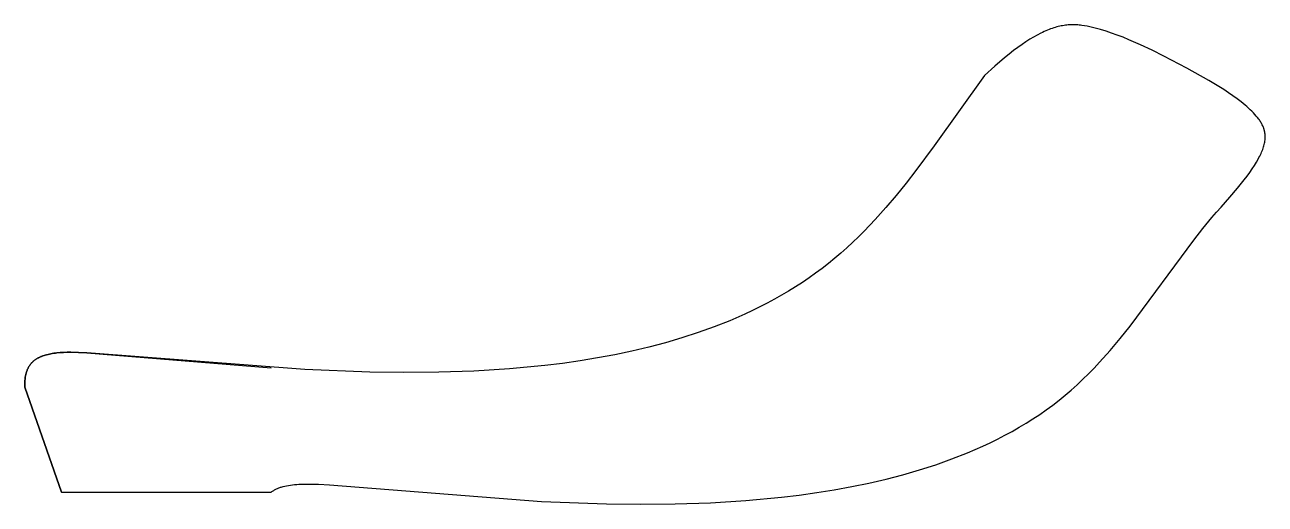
# Model space of a CAD drawing. Header units: inches. Extents: x 9.6 to 36.7, y -46.7 to -36.2.
import ezdxf

# ---------------------------------------------------------------- set-up
doc = ezdxf.new("R2010")
doc.units = ezdxf.units.IN
doc.header["$MEASUREMENT"] = 0
doc.layers.add('Default', color=7, linetype='Continuous', true_color=0x000000)

msp = doc.modelspace()

# ---------------------------------------------------------------- linework, layer by layer
at = {"layer": 'Default'}
msp.add_lwpolyline([(10.384, -46.45), (14.974, -46.45), (14.987, -46.44), (15.001, -46.43), (15.015, -46.421), (15.029, -46.412), (15.044, -46.403), (15.06, -46.395), (15.075, -46.387), (15.091, -46.379), (15.108, -46.372), (15.124, -46.365), (15.141, -46.358), (15.159, -46.351), (15.177, -46.345), (15.195, -46.339), (15.213, -46.334), (15.232, -46.328), (15.271, -46.319), (15.311, -46.31), (15.353, -46.302), (15.395, -46.295), (15.44, -46.29), (15.485, -46.285), (15.532, -46.281), (15.58, -46.278), (15.68, -46.274), (15.784, -46.273), (15.894, -46.275), (16.008, -46.278), (16.249, -46.292), (20.894, -46.653), (22.313, -46.706), (23.057, -46.714), (23.817, -46.708), (24.588, -46.682), (25.366, -46.634), (26.144, -46.562), (26.532, -46.515), (26.918, -46.462), (27.302, -46.4), (27.683, -46.33), (28.061, -46.252), (28.434, -46.166), (28.803, -46.07), (29.166, -45.965), (29.523, -45.85), (29.873, -45.725), (30.216, -45.59), (30.384, -45.519), (30.551, -45.445), (30.715, -45.368), (30.877, -45.288), (31.037, -45.205), (31.194, -45.12), (31.349, -45.031), (31.501, -44.94), (31.651, -44.846), (31.798, -44.749), (31.942, -44.648), (32.083, -44.545), (32.221, -44.438), (32.357, -44.328), (32.489, -44.215), (32.618, -44.099), (32.745, -43.98), (32.868, -43.859), (32.99, -43.735), (33.108, -43.609), (33.339, -43.351), (33.561, -43.086), (33.777, -42.817), (35.173, -40.931), (35.369, -40.681), (35.568, -40.441), (35.668, -40.325), (35.77, -40.212), (35.962, -39.996), (36.13, -39.797), (36.275, -39.616), (36.339, -39.531), (36.397, -39.45), (36.451, -39.373), (36.499, -39.299), (36.542, -39.228), (36.581, -39.16), (36.598, -39.128), (36.615, -39.096), (36.63, -39.065), (36.644, -39.034), (36.657, -39.005), (36.669, -38.976), (36.68, -38.947), (36.69, -38.919), (36.698, -38.892), (36.706, -38.866), (36.713, -38.84), (36.719, -38.814), (36.724, -38.789), (36.728, -38.765), (36.731, -38.741), (36.732, -38.729), (36.733, -38.717), (36.734, -38.706), (36.735, -38.695), (36.735, -38.683), (36.735, -38.672), (36.735, -38.661), (36.735, -38.65), (36.734, -38.639), (36.734, -38.628), (36.733, -38.618), (36.732, -38.607), (36.73, -38.596), (36.729, -38.586), (36.727, -38.576), (36.725, -38.565), (36.723, -38.555), (36.721, -38.545), (36.719, -38.535), (36.716, -38.525), (36.713, -38.515), (36.71, -38.506), (36.707, -38.496), (36.704, -38.486), (36.697, -38.467), (36.689, -38.448), (36.681, -38.43), (36.672, -38.411), (36.663, -38.393), (36.652, -38.375), (36.642, -38.357), (36.631, -38.339), (36.619, -38.322), (36.607, -38.304), (36.594, -38.287), (36.567, -38.252), (36.538, -38.217), (36.508, -38.183), (36.476, -38.148), (36.442, -38.114), (36.407, -38.079), (36.371, -38.045), (36.332, -38.011), (36.293, -37.977), (36.209, -37.909), (36.121, -37.841), (36.027, -37.773), (35.929, -37.706), (35.827, -37.638), (35.721, -37.571), (35.498, -37.437), (35.02, -37.169), (34.517, -36.904), (34.261, -36.777), (34.004, -36.657), (33.749, -36.546), (33.623, -36.494), (33.497, -36.446), (33.373, -36.401), (33.251, -36.36), (33.13, -36.323), (33.011, -36.291), (32.952, -36.276), (32.894, -36.263), (32.836, -36.251), (32.778, -36.241), (32.72, -36.232), (32.691, -36.229), (32.662, -36.226), (32.633, -36.224), (32.604, -36.222), (32.575, -36.221), (32.545, -36.22), (32.515, -36.22), (32.485, -36.221), (32.455, -36.222), (32.425, -36.224), (32.394, -36.227), (32.364, -36.231), (32.333, -36.235), (32.301, -36.24), (32.27, -36.246), (32.238, -36.253), (32.205, -36.26), (32.172, -36.268), (32.139, -36.278), (32.106, -36.288), (32.072, -36.299), (32.037, -36.311), (32.002, -36.324), (31.967, -36.338), (31.931, -36.353), (31.895, -36.369), (31.858, -36.386), (31.82, -36.405), (31.744, -36.444), (31.665, -36.489), (31.583, -36.538), (31.498, -36.592), (31.411, -36.651), (31.32, -36.715), (31.226, -36.785), (31.129, -36.86), (31.028, -36.942), (30.816, -37.122), (30.587, -37.327), (29.486, -38.869), (29.083, -39.413), (28.872, -39.685), (28.655, -39.955), (28.43, -40.22), (28.197, -40.481), (27.955, -40.735), (27.831, -40.859), (27.705, -40.981), (27.576, -41.101), (27.444, -41.218), (27.311, -41.332), (27.174, -41.443), (27.035, -41.552), (26.893, -41.657), (26.749, -41.759), (26.602, -41.859), (26.453, -41.955), (26.302, -42.049), (26.148, -42.14), (25.992, -42.228), (25.833, -42.313), (25.673, -42.395), (25.511, -42.475), (25.346, -42.551), (25.012, -42.697), (24.67, -42.833), (24.322, -42.958), (23.967, -43.074), (23.606, -43.18), (23.241, -43.277), (22.87, -43.364), (22.496, -43.444), (22.117, -43.514), (21.736, -43.577), (21.351, -43.631), (20.965, -43.678), (20.188, -43.751), (19.411, -43.799), (18.64, -43.825), (17.879, -43.831), (17.133, -43.822), (15.712, -43.768), (10.935, -43.399), (10.756, -43.391), (10.587, -43.388), (10.506, -43.389), (10.429, -43.391), (10.354, -43.396), (10.283, -43.402), (10.248, -43.406), (10.214, -43.41), (10.181, -43.415), (10.149, -43.421), (10.117, -43.427), (10.087, -43.434), (10.057, -43.442), (10.028, -43.45), (10, -43.458), (9.972, -43.468), (9.946, -43.478), (9.933, -43.483), (9.92, -43.489), (9.907, -43.495), (9.895, -43.501), (9.883, -43.507), (9.871, -43.513), (9.86, -43.519), (9.848, -43.526), (9.837, -43.533), (9.826, -43.54), (9.815, -43.547), (9.805, -43.555), (9.794, -43.562), (9.784, -43.57), (9.775, -43.578), (9.765, -43.587), (9.756, -43.595), (9.746, -43.604), (9.737, -43.613), (9.729, -43.622), (9.72, -43.631), (9.712, -43.641), (9.704, -43.651), (9.696, -43.661), (9.689, -43.671), (9.682, -43.682), (9.674, -43.692), (9.668, -43.703), (9.661, -43.715), (9.655, -43.726), (9.649, -43.738), (9.643, -43.75), (9.637, -43.762), (9.632, -43.775), (9.627, -43.787), (9.622, -43.8), (9.618, -43.814), (9.613, -43.827), (9.609, -43.841), (9.605, -43.855), (9.602, -43.869), (9.598, -43.884), (9.595, -43.899), (9.593, -43.914), (9.59, -43.929), (9.588, -43.945), (9.586, -43.961), (9.584, -43.977), (9.581, -44.01), (9.58, -44.045), (9.579, -44.08), (9.579, -44.117), (9.581, -44.155), (10.384, -46.45), (9.581, -44.155), (9.579, -44.117), (9.579, -44.08), (9.58, -44.045), (9.581, -44.01), (9.584, -43.977), (9.586, -43.961), (9.588, -43.945), (9.59, -43.929), (9.593, -43.914), (9.595, -43.899), (9.598, -43.884), (9.602, -43.869), (9.605, -43.855), (9.609, -43.841), (9.613, -43.827), (9.618, -43.814), (9.622, -43.8), (9.627, -43.787), (9.632, -43.775), (9.637, -43.762), (9.643, -43.75), (9.649, -43.738), (9.655, -43.726), (9.661, -43.715), (9.668, -43.703), (9.674, -43.692), (9.682, -43.682), (9.689, -43.671), (9.696, -43.661), (9.704, -43.651), (9.712, -43.641), (9.72, -43.631), (9.729, -43.622), (9.737, -43.613), (9.746, -43.604), (9.756, -43.595), (9.765, -43.587), (9.775, -43.578), (9.784, -43.57), (9.794, -43.562), (9.805, -43.555), (9.815, -43.547), (9.826, -43.54), (9.837, -43.533), (9.848, -43.526), (9.86, -43.519), (9.871, -43.513), (9.883, -43.507), (9.895, -43.501), (9.907, -43.495), (9.92, -43.489), (9.933, -43.483), (9.946, -43.478), (9.972, -43.468), (10, -43.458), (10.028, -43.45), (10.057, -43.442), (10.087, -43.434), (10.117, -43.427), (10.149, -43.421), (10.181, -43.415), (10.214, -43.41), (10.248, -43.406), (10.283, -43.402), (10.354, -43.396), (10.429, -43.391), (10.506, -43.389), (10.587, -43.388), (10.756, -43.391), (10.935, -43.399), (14.974, -43.726)], dxfattribs=at)

doc.saveas('drawing.dxf')
